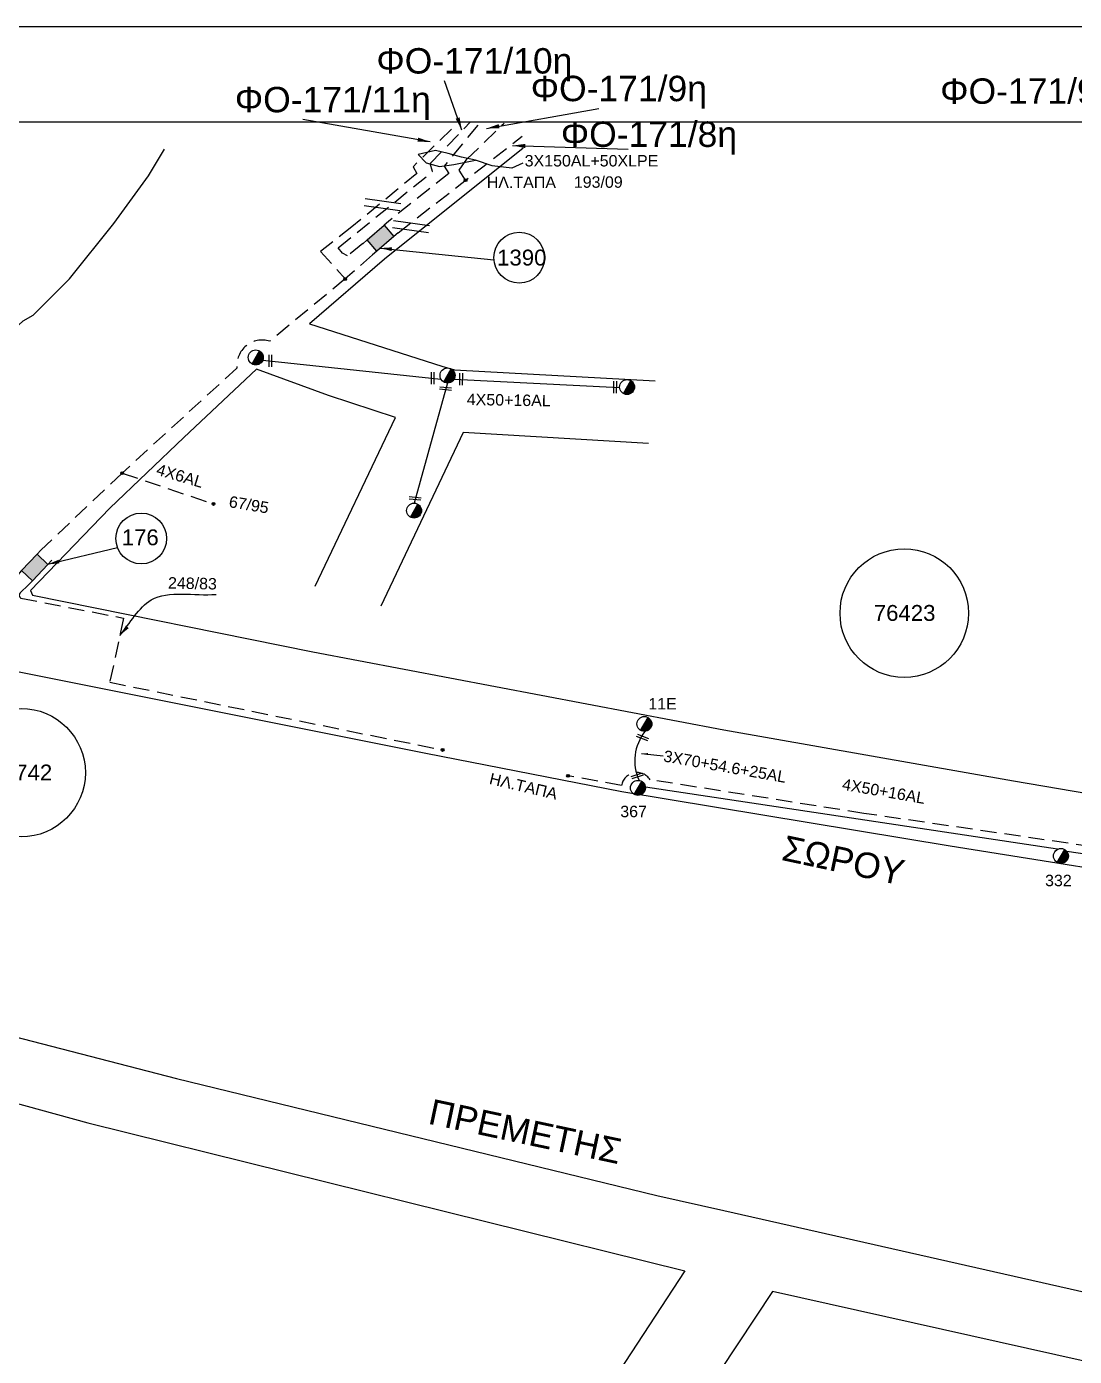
# Model space of a CAD drawing. Header units: millimetres. Extents: x 1113 to 5794, y 757 to 3537.
# Drawn here: x 1445 to 1610, y 1574.4 to 1783.7 of the extents above; entities that cross this region are included whole.
import ezdxf

# ---------------------------------------------------------------- set-up
doc = ezdxf.new("R2010")
doc.units = ezdxf.units.MM
doc.linetypes.add('DASHED', pattern=[19.05, 12.7, -6.35])
for name, color, linetype in [('Link Box 4 Διευθύνσεων', 7, 'Continuous'), ('Άγνωστα', 7, 'Continuous'), ('Γυμνά εναέρια ΧΤ και ΦΟΠ (3Φ)   4x50+16AL', 7, 'Continuous'), ('Επιγραφές - Σχήματα', 7, 'Continuous'), ('Καλώδια ΧΤ   3x150+50AL', 7, 'DASHED'), ('Καλώδια ΧΤ   3x150AL+50XLPE', 7, 'DASHED'), ('Μηχανική τομή', 7, 'Continuous'), ('Στύλος ΦΜ', 7, 'Continuous'), ('Στύλος ΦΜ @ 1', 7, 'Continuous'), ('Συνδέσεις', 7, 'Continuous'), ('Συνεστραμμένα ΧΤ   3x70+54.6+25 AL', 7, 'SYN_LINE'), ('Τομή', 7, 'Continuous'), ('Υπόβαθρο ΔΕΗ', 7, 'Continuous'), ('Υπόγεια καλώδια Παροχών ΧΤ   4x6', 7, 'DASHED')]:
    doc.layers.add(name, color=color, linetype=linetype)
doc.styles.get("Standard").update_dxf_attribs({"font": 'arial.ttf'})
doc.linetypes.add('SYN_LINE', pattern='A,0.5,-0.0001,["/\\/\\/\\/",Standard,S=0.1,R=0,X=0,Y=-0.05],-0.25', length=0.7501)
doc.dimstyles.new('ISO-25', dxfattribs={"dimtxt": 2.5, "dimasz": 1.8, "dimexe": 1.25, "dimexo": 0.625, "dimtad": 1, "dimtxsty": 'Standard', "dimcen": 1.8, "dimadec": 0, "dimazin": 0, "dimtfac": 1, "dimtmove": 0, "dimatfit": 3, "dimfxl": 1.25, "dimarcsym": 0})

# ---------------------------------------------------------------- blocks, each defined once
blk = doc.blocks.new('LINK BOX 4 ΑΝΑΧΩΡΗΣΕΩΝ')
at = {"layer": 'Link Box 4 Διευθύνσεων', "ltscale": 40}
blk.add_hatch(color=256, dxfattribs=at).paths.add_polyline_path([(-3.54, 0), (-3.54, -4.67), (3.54, -4.67), (3.54, 0)])
for p, q in [((-3.54, 0), (-5.33, 0)), ((5.33, 0), (3.54, 0)), ((-3.54, -4.67), (-5.33, -4.67)), ((5.33, -4.67), (3.54, -4.67))]:
    blk.add_line(p, q, dxfattribs=at)
blk.add_lwpolyline([(-3.54, -4.67), (-3.54, 0), (3.54, 0), (3.54, -4.67)], close=True, dxfattribs=at)
blk = doc.blocks.new('ΥΠΑΡΧΩΝ ΤΣΙΜΕΝΤΕΝΙΟΣ ΣΤΥΛΟΣ')
at = {"layer": 'Στύλος ΦΜ'}
blk.add_hatch(color=7, dxfattribs=at).paths.add_polyline_path([(-1.29, -2.28, 0.574793), (2.62, 0, 0.268822), (1.3, 2.27)])
at = {"layer": 'Στύλος ΦΜ', "color": 7}
blk.add_line((-1.29, -2.28), (1.3, 2.27), dxfattribs=at)
blk.add_circle((0, 0), 2.62, dxfattribs=at)
at = {"layer": 'Στύλος ΦΜ', "flags": 4}
for tag, p in [('ΑΡΙΘΜΟΣ', (-4.68, 8.05)), ('ΤΥΠΟΣ', (-4.91, 3.03))]:
    blk.add_attdef(tag, p, '', height=4, dxfattribs=at)
blk = doc.blocks.new('ΤΟΜΗ')
at = {"layer": 'Τομή', "ltscale": 40}
for p, q in [((-5.68, 0), (5.68, 0)), ((5.68, -2.33), (-5.68, -2.33))]:
    blk.add_line(p, q, dxfattribs=at)
blk = doc.blocks.new('ΜΗΧΑΝΙΚΗ ΤΟΜΗ')
at = {"layer": 'Μηχανική τομή', "ltscale": 40}
for p, q in [((-1.89, 0.78), (1.89, 0.78)), ((1.89, 0), (-1.89, 0))]:
    blk.add_line(p, q, dxfattribs=at)
blk = doc.blocks.new('_ΣΥΝΔΕΣΗ')
at = {"layer": 'Συνδέσεις', "linetype": 'SYN_LINE', "ltscale": 40}
blk.add_hatch(color=256, dxfattribs=at).paths.add_polyline_path([(0.5, -0.01, 1), (-0.5, -0.01, 1)])
at = {"layer": 'Συνδέσεις'}
blk.add_circle((0, -0.01), 0.5, dxfattribs=at)

msp = doc.modelspace()

# ---------------------------------------------------------------- linework, layer by layer
at = {"layer": 'Άγνωστα', "lineweight": -3}
msp.add_lwpolyline([(1554.8, 1673.05), (1600.41, 1664.99), (1633.4, 1659.39), (1660.68, 1654.87), (1667.96, 1664.87), (1659.21, 1682.91), (1649.49, 1702.61), (1638.36, 1725.19), (1626.71, 1748.81), (1614.01, 1768.73)], dxfattribs=at)
at = {"layer": 'Άγνωστα', "color": 62, "linetype": 'SYN_LINE', "lineweight": -3, "ltscale": 20}
msp.add_lwpolyline([(1511.28, 1727.63), (1506.04, 1708.7)], dxfattribs=at)
at = {"layer": 'Άγνωστα', "color": 62, "linetype": 'DASHED', "lineweight": -3, "ltscale": 0.2}
msp.add_lwpolyline([(1445.33, 1695.84), (1444.03, 1694.58, 0.505425), (1444.14, 1693.76), (1460.29, 1690.63), (1458.12, 1680.51), (1510.54, 1669.86)], format="xyb", dxfattribs=at)
at = {"layer": 'Γυμνά εναέρια ΧΤ και ΦΟΠ (3Φ)   4x50+16AL', "color": 62, "lineweight": -3}
for points in [[(1482.22, 1731.23), (1510.28, 1728.25)], [(1512.35, 1728.25), (1538.41, 1726.92)]]:
    msp.add_lwpolyline(points, dxfattribs=at)
at = {"layer": 'Γυμνά εναέρια ΧΤ και ΦΟΠ (3Φ)   4x50+16AL', "color": 85, "lineweight": -3}
for points in [[(1607.37, 1654.23), (1542.47, 1664.02)], [(1660.55, 1646.24), (1608.83, 1653.89)]]:
    msp.add_lwpolyline(points, dxfattribs=at)
at = {"layer": 'Επιγραφές - Σχήματα', "lineweight": -3}
for points in [[(1112.77, 1783.73), (3154.51, 1783.73), (3154.51, 757.28), (1112.77, 757.28)], [(1127.77, 1768.73), (3139.51, 1768.73), (3139.51, 772.28), (1127.77, 772.28)]]:
    msp.add_lwpolyline(points, close=True, dxfattribs=at)
msp.add_lwpolyline([(1523.19, 1762.21), (1521.43, 1761.45), (1518.33, 1761.83), (1515.73, 1762.71), (1513.53, 1763.18), (1511.42, 1763.77), (1509.43, 1764.2), (1506.71, 1763.59), (1507.97, 1762.3), (1510.07, 1761.72), (1512.3, 1762.01), (1515.73, 1762.71)], dxfattribs=at)
for centre, radius in [((1522.6, 1747.36), 4), ((1463.08, 1703.14), 4), ((1583.23, 1691.4), 10.12), ((1444.16, 1666.28), 10.12)]:
    msp.add_circle(centre, radius, dxfattribs=at)
at = {"layer": 'Καλώδια ΧΤ   3x150+50AL', "color": 30, "lineweight": -3, "ltscale": 0.2}
msp.add_lwpolyline([(1694.24, 1636.47, -0.747432), (1689.22, 1641.54, 1.389886), (1689.22, 1641.54), (1689.83, 1644.98), (1675.14, 1646.33), (1661.23, 1647.16), (1612.82, 1654.61), (1576.86, 1659.87), (1543.2, 1665.18, 0.679885), (1538.7, 1664.26), (1530.29, 1665.79)], format="xyb", dxfattribs=at)
at = {"layer": 'Καλώδια ΧΤ   3x150AL+50XLPE', "color": 62, "lineweight": -3, "ltscale": 0.2}
msp.add_lwpolyline([(1511.94, 1767.6), (1505.88, 1761.68), (1506.48, 1760.62), (1496.26, 1752.22), (1491.33, 1748.32), (1495.2, 1744)], dxfattribs=at)
at = {"layer": 'Καλώδια ΧΤ   3x150AL+50XLPE', "color": 5, "lineweight": -3, "ltscale": 0.2}
msp.add_lwpolyline([(1497.97, 1749.56), (1495.54, 1747.63), (1494.78, 1748.04), (1494.1, 1748.92), (1508.95, 1760.92), (1508.6, 1762.17), (1514.94, 1768.73)], dxfattribs=at)
at = {"layer": 'Καλώδια ΧΤ   3x150AL+50XLPE', "color": 27, "lineweight": -3, "ltscale": 0.2}
msp.add_lwpolyline([(1516.09, 1768.21), (1510.78, 1761.76), (1511.5, 1760.63), (1502, 1753.04)], dxfattribs=at)
at = {"layer": 'Καλώδια ΧΤ   3x150AL+50XLPE', "color": 30, "lineweight": -3, "ltscale": 0.2}
for points in [[(1514.16, 1759.55), (1513.12, 1761.14), (1514.34, 1762.85), (1520.22, 1768.55)], [(1503.53, 1751.28), (1523.06, 1766.46)]]:
    msp.add_lwpolyline(points, dxfattribs=at)
at = {"layer": 'Καλώδια ΧΤ   3x150AL+50XLPE', "color": 62, "lineweight": -3, "ltscale": 0.2}
msp.add_lwpolyline([(1499.49, 1747.8), (1495.2, 1744), (1483.31, 1734.22, 0.533947), (1478.15, 1729.98), (1460.07, 1713.44), (1447.28, 1701.32)], format="xyb", dxfattribs=at)
at = {"layer": 'Συνεστραμμένα ΧΤ   3x70+54.6+25 AL', "color": 85, "linetype": 'SYN_LINE', "lineweight": -3, "ltscale": 10}
msp.add_arc((1548.23, 1668.16), 7.44, 141.6085, 204.6847, dxfattribs=at)
at = {"layer": 'Υπόβαθρο ΔΕΗ', "lineweight": -3}
for points in [[(1254.46, 1732.37), (1287.29, 1719.37), (1343.09, 1696.88), (1390.84, 1677.87), (1405.51, 1696.52), (1415.42, 1708.04), (1425.35, 1718.56), (1436.06, 1729.66), (1444.48, 1737.43), (1446.08, 1738.31), (1451.8, 1744.03), (1458.76, 1752.71), (1464.22, 1760.22), (1466.74, 1764.46)], [(1523.21, 1764.61), (1501.36, 1747.14), (1489.59, 1736.92), (1510.4, 1730.25), (1512.41, 1729.72), (1544.03, 1727.97)], [(1490.47, 1695.62), (1503.14, 1722.18), (1492.56, 1725.67), (1481.22, 1729.79), (1469.78, 1719.02), (1458.15, 1707.93), (1445.67, 1694.98), (1445.95, 1694.23), (1490.09, 1685.32), (1554.8, 1673.05)], [(1542.95, 1718.09), (1513.75, 1719.85), (1500.82, 1692.48)], [(1548.67, 1587.88), (1503.63, 1519.06), (1465.12, 1530.56), (1428.64, 1542.03), (1389.24, 1554.16), (1359.87, 1563.15), (1385.83, 1606.67), (1397.67, 1626.79), (1454.67, 1611.14), (1548.67, 1587.88)]]:
    msp.add_lwpolyline(points, dxfattribs=at)
for points in [[(1620.97, 1582.38), (1630.63, 1648.3), (1590.44, 1654.7), (1538.74, 1663.28), (1538.74, 1663.28), (1507.89, 1669.28), (1449.65, 1680.94), (1435.39, 1683.78), (1423.57, 1669.55), (1413.64, 1655.78), (1406.78, 1644.75), (1401.97, 1635.4), (1414.01, 1632.24), (1468.63, 1618.15), (1544.28, 1599.74), (1554.8, 1597.37), (1620.97, 1582.38)], [(1554.8, 1516.03), (1604.03, 1513.54), (1620.48, 1571.64), (1562.46, 1584.6), (1562.46, 1584.6), (1518.28, 1517.91)]]:
    msp.add_lwpolyline(points, close=True, dxfattribs=at)
at = {"layer": 'Υπόγεια καλώδια Παροχών ΧΤ   4x6', "color": 62, "lineweight": -3, "ltscale": 0.2}
msp.add_lwpolyline([(1460.07, 1713.44), (1474.47, 1708.59)], dxfattribs=at)

# ---------------------------------------------------------------- block references
at = {"layer": 'Link Box 4 Διευθύνσεων', "lineweight": -3}
for p, xscale, yscale, zscale, rotation in [((1499.98, 1751.3), 0.499999999999953, 0.499999999999953, 0.499999999999953, 40.81517416522421), ((1445.46, 1699.38), 0.4999999999999488, 0.4999999999999488, 0.4999999999999488, 46.75879397338471)]:
    msp.add_blockref('LINK BOX 4 ΑΝΑΧΩΡΗΣΕΩΝ', p, dxfattribs=dict(at, xscale=xscale, yscale=yscale, zscale=zscale, rotation=rotation))
at = {"layer": 'Μηχανική τομή', "lineweight": -3}
for p, xscale, yscale, zscale, rotation in [((1483.22, 1731.13), 0.500000000000034, 0.500000000000034, 0.500000000000034, 269.6265099369251), ((1508.78, 1728.41), 0.500000000000034, 0.500000000000034, 0.500000000000034, 269.6265099369251), ((1513.25, 1728.21), 0.500000000000034, 0.500000000000034, 0.500000000000034, 269.6265099369251), ((1537.5, 1726.96), 0.500000000000034, 0.500000000000034, 0.500000000000034, 269.6265099369251), ((1510.98, 1726.55), 0.5000000000001493, 0.5000000000001493, 0.5000000000001493, 354.6252415082027), ((1506.19, 1709.26), 0.5000000000001493, 0.5000000000001493, 0.5000000000001493, 354.6252415082027), ((1541.95, 1671.65), 0.5000000000001491, 0.5000000000001491, 0.5000000000001491, 338.7227027312825), ((1541.24, 1665.61), 0.5000000000001491, 0.5000000000001491, 0.5000000000001491, 18.38843930037344)]:
    msp.add_blockref('ΜΗΧΑΝΙΚΗ ΤΟΜΗ', p, dxfattribs=dict(at, xscale=xscale, yscale=yscale, zscale=zscale, rotation=rotation))
at = {"layer": 'Στύλος ΦΜ @ 1', "lineweight": -3, "ltscale": 40, "xscale": 0.4499999999998181, "yscale": 0.4499999999998181, "zscale": 0.4499999999998181}
for p in [(1481.12, 1731.65), (1511.31, 1728.81), (1539.58, 1726.99), (1506.04, 1707.53)]:
    msp.add_blockref('ΥΠΑΡΧΩΝ ΤΣΙΜΕΝΤΕΝΙΟΣ ΣΤΥΛΟΣ', p, dxfattribs=at)
at = {"layer": 'Στύλος ΦΜ @ 1', "lineweight": -3, "ltscale": 40}
ref = msp.add_blockref('ΥΠΑΡΧΩΝ ΤΣΙΜΕΝΤΕΝΙΟΣ ΣΤΥΛΟΣ', (1542.3, 1673.95), dxfattribs=dict(at, xscale=0.4499999999998181, yscale=0.4499999999998181, zscale=0.4499999999998181))
ref.add_attrib('ΑΡΙΘΜΟΣ', '11Ε', (1542.93, 1676.23), dxfattribs={"layer": 'Στύλος ΦΜ', "height": 1.8, "flags": 4})
ref = msp.add_blockref('ΥΠΑΡΧΩΝ ΤΣΙΜΕΝΤΕΝΙΟΣ ΣΤΥΛΟΣ', (1541.3, 1663.89), dxfattribs=dict(at, xscale=0.4499999999998181, yscale=0.4499999999998181, zscale=0.4499999999998181))
ref.add_attrib('ΤΥΠΟΣ', '367', (1538.51, 1659.27), dxfattribs={"layer": 'Στύλος ΦΜ', "height": 1.8, "flags": 4})
ref = msp.add_blockref('ΥΠΑΡΧΩΝ ΤΣΙΜΕΝΤΕΝΙΟΣ ΣΤΥΛΟΣ', (1607.9, 1653.17), dxfattribs=dict(at, xscale=0.4499999999998181, yscale=0.4499999999998181, zscale=0.4499999999998181))
ref.add_attrib('ΤΥΠΟΣ', '332', (1605.4, 1648.41), dxfattribs={"layer": 'Στύλος ΦΜ', "height": 1.8, "flags": 4})
at = {"layer": 'Συνδέσεις', "lineweight": -3, "xscale": 0.4499999999998181, "yscale": 0.4499999999998181, "zscale": 0.4499999999998181}
for p in [(1514.16, 1759.55), (1495.2, 1744), (1460.07, 1713.44), (1474.47, 1708.59), (1510.54, 1669.86), (1530.29, 1665.79)]:
    msp.add_blockref('_ΣΥΝΔΕΣΗ', p, dxfattribs=at)
at = {"layer": 'Τομή', "lineweight": -3, "xscale": 0.5000000000000997, "yscale": 0.5000000000000997, "zscale": 0.5000000000000997, "rotation": 352.0418910945654}
for p in [(1501.15, 1756.29), (1505.64, 1752.83)]:
    msp.add_blockref('ΤΟΜΗ', p, dxfattribs=at)

# ---------------------------------------------------------------- texts
at = {"layer": 'Γυμνά εναέρια ΧΤ και ΦΟΠ (3Φ)   4x50+16AL', "color": 7, "lineweight": -3, "char_height": 1.8, "width": 168.3718, "attachment_point": 1}
for insert, rotation in [((1514.36, 1725.96), 359.0212), ((1573.65, 1665.39), 350.1172)]:
    msp.add_mtext('4X50+16AL', dxfattribs=dict(at, insert=insert, rotation=rotation))
at = {"layer": 'Επιγραφές - Σχήματα', "color": 7, "lineweight": -3, "width": 168.3718, "attachment_point": 1}
for s, insert, char_height in [('ΦΟ-171/10η', (1500.11, 1780.34), 4), ('ΦΟ-171/9η', (1524.41, 1775.99), 4), ('ΦO-171/9η', (1588.89, 1775.58), 4), ('ΦΟ-171/11η', (1477.82, 1774.24), 4), ('ΦΟ-171/8η', (1529.15, 1768.79), 4), ('ΗΛ.ΤΑΠΑ', (1517.49, 1760.11), 1.8), ('193/09', (1531.2, 1760.16), 1.8)]:
    msp.add_mtext(s, dxfattribs=dict(at, insert=insert, char_height=char_height))
at = {"layer": 'Επιγραφές - Σχήματα', "lineweight": -3, "char_height": 2.5, "attachment_point": 1}
for s, insert, width in [('1390', (1519.12, 1748.62), 6.2785), ('176', (1460.01, 1704.58), 6.05), ('76423', (1578.43, 1692.68), 6.05), ('63742', (1439.36, 1667.56), 6.05)]:
    msp.add_mtext(s, dxfattribs=dict(at, insert=insert, width=width))
at = {"layer": 'Επιγραφές - Σχήματα', "color": 7, "lineweight": -3, "width": 168.3718, "attachment_point": 1}
for s, insert, char_height, rotation in [('67/95', (1477.08, 1709.88), 1.8, 350.5428), ('248/83', (1467.32, 1697.07), 1.8, 358.7931), ('ΗΛ.ΤΑΠΑ', (1518.18, 1666.29), 1.8, 346.6283), ('ΣΩΡΟΥ', (1564.57, 1656.47), 4, 347.991), ('ΠΡΕΜΕΤΗΣ', (1508.93, 1614.96), 4, 347.991)]:
    msp.add_mtext(s, dxfattribs=dict(at, insert=insert, char_height=char_height, rotation=rotation))
at = {"layer": 'Καλώδια ΧΤ   3x150AL+50XLPE', "color": 7, "lineweight": -3, "insert": (1533.98, 1762.6), "char_height": 1.8, "width": 27.8484, "attachment_point": 5}
msp.add_mtext('3X150AL+50XLPE', dxfattribs=at)
at = {"layer": 'Συνεστραμμένα ΧΤ   3x70+54.6+25 AL', "color": 7, "lineweight": -3, "insert": (1545.52, 1669.84), "char_height": 1.8, "width": 168.3718, "attachment_point": 1, "rotation": 350}
msp.add_mtext('3X70+54.6+25AL', dxfattribs=at)
at = {"layer": 'Υπόγεια καλώδια Παροχών ΧΤ   4x6', "color": 7, "lineweight": -3, "insert": (1465.82, 1714.95), "char_height": 1.8, "width": 168.3718, "attachment_point": 1, "rotation": 343.5978}
msp.add_mtext('4X6AL', dxfattribs=at)

# ---------------------------------------------------------------- leaders
at = {"layer": 'Επιγραφές - Σχήματα', "lineweight": -3, "ltscale": 40}
for points in [[(1513.57, 1767.45), (1510.81, 1775.21)], [(1508.6, 1765.58), (1488.52, 1769.11)], [(1517.46, 1767.7), (1535.11, 1770.85)], [(1521.55, 1765), (1539.75, 1764.44)]]:
    msp.add_leader(points, dimstyle='ISO-25', override={"dimasz": 2, "dimtad": 0}, dxfattribs=at)
at = {"layer": 'Επιγραφές - Σχήματα', "lineweight": -3}
for points in [[(1500.74, 1748.87), (1518.61, 1747.04)], [(1448.39, 1699.09), (1459.34, 1701.72)]]:
    msp.add_leader(points, dimstyle='ISO-25', override={"dimgap": 0.625, "dimtad": 0}, dxfattribs=at)
at = {"layer": 'Επιγραφές - Σχήματα', "lineweight": -3, "path_type": 1}
msp.add_leader([(1459.7, 1687.89), (1464.65, 1693.48), (1474.87, 1694.35)], dimstyle='ISO-25', override={"dimgap": 0.625, "dimtad": 0}, dxfattribs=at)
at = {"layer": 'Επιγραφές - Σχήματα', "ltscale": 40}
msp.add_leader([(1541.86, 1669.31), (1545.28, 1668.93)], dimstyle='ISO-25', override={"dimasz": 1, "dimtad": 0}, dxfattribs=at)

doc.saveas('drawing.dxf')
